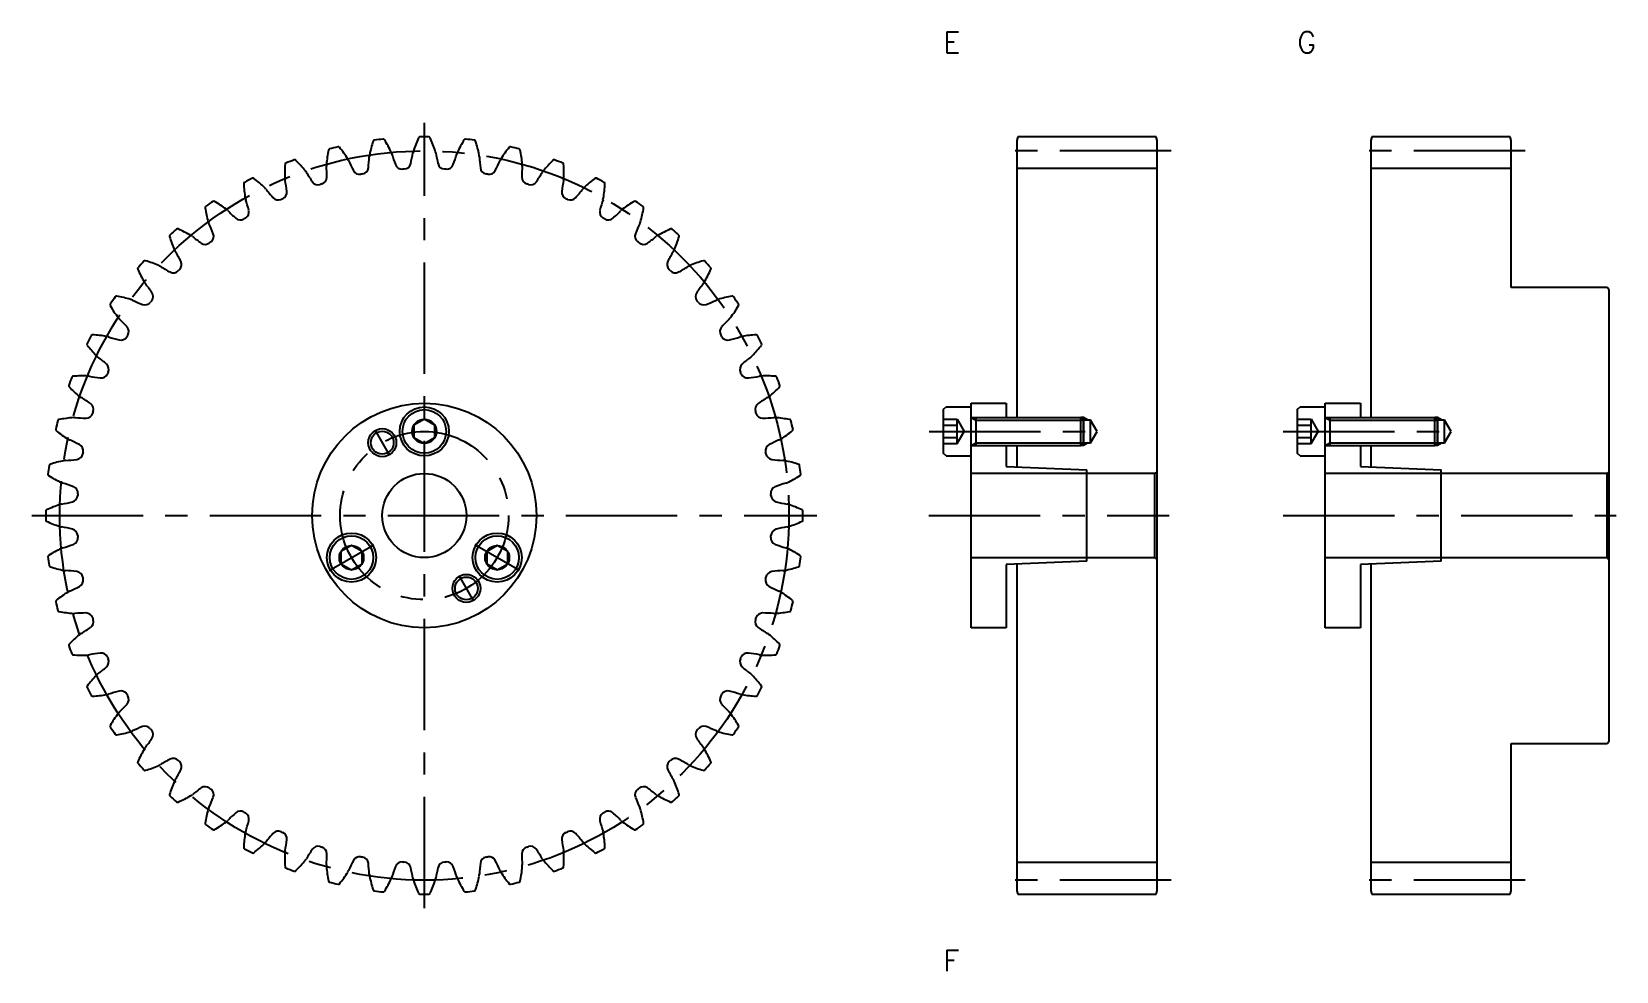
# Model space of a CAD drawing. Extents: x -2 to 224, y -18 to 264.
# Drawn here: x -2 to 224, y 130 to 264 of the extents above; entities that cross this region are included whole.
import ezdxf

# ---------------------------------------------------------------- set-up
doc = ezdxf.new("R2010")
doc.units = 0
doc.header["$LTSCALE"] = 0.5
doc.linetypes.add('CENTER', pattern=[50.8, 31.75, -6.35, 6.35, -6.35])
for name, color, linetype in [('MSM_CENTER', 1, 'CENTER'), ('MSM_CONTINUOUS', 7, 'CONTINUOUS'), ('MSM_NARROW', 5, 'CONTINUOUS'), ('MSM_PART_NUMBER', 7, 'CONTINUOUS')]:
    doc.layers.add(name, color=color, linetype=linetype)
doc.styles.get("Standard").update_dxf_attribs({"font": 'txt.shx', "height": 2, "bigfont": 'bigfont.shx'})

# ---------------------------------------------------------------- blocks, each defined once
blk = doc.blocks.new('*U3')
at = {"layer": 'MSM_PART_NUMBER'}
blk.add_text('F', height=3, dxfattribs=at).set_placement((128, 130))
blk = doc.blocks.new('*U8')
at = {"layer": 'MSM_PART_NUMBER'}
blk.add_text('E', height=3, dxfattribs=at).set_placement((128, 261))
blk = doc.blocks.new('*U9')
at = {"layer": 'MSM_PART_NUMBER'}
blk.add_text('G', height=3, dxfattribs=at).set_placement((178.5, 261))

msp = doc.modelspace()

# ---------------------------------------------------------------- linework, layer by layer
at = {"layer": 'MSM_CENTER'}
for p, q in [((54, 139), (54, 251)), ((160.5, 247), (136.5, 247)), ((211, 247), (187, 247)), ((46.95, 207.21), (49.05, 203.57)), ((126, 207), (150.51, 207)), ((176.5, 207), (201.01, 207)), ((-2, 195), (110, 195)), ((125.97, 195), (160.22, 195)), ((176.47, 195), (224, 195)), ((40.43, 187.16), (46.79, 190.84)), ((67.57, 187.16), (61.21, 190.84)), ((61.05, 182.79), (58.95, 186.43)), ((160.5, 143), (136.5, 143)), ((211, 143), (187, 143))]:
    msp.add_line(p, q, dxfattribs=at)
for radius in [52, 12]:
    msp.add_circle((54, 195), radius, dxfattribs=at)
at = {"layer": 'MSM_CONTINUOUS'}
for p, q in [((138.63, 249), (138.5, 248.5)), ((158.37, 249), (138.63, 249)), ((158.5, 248.5), (158.37, 249)), ((189.13, 249), (189, 248.5)), ((208.87, 249), (189.13, 249)), ((209, 248.5), (208.87, 249)), ((138.5, 248.5), (138.5, 209)), ((158.5, 141.5), (158.5, 248.5)), ((189, 248.5), (189, 209)), ((209, 227.5), (209, 248.5)), ((158.5, 244.5), (138.5, 244.5)), ((209, 244.5), (189, 244.5)), ((222.7, 227.5), (209, 227.5)), ((223, 227.2), (222.7, 227.5)), ((223, 162.8), (223, 227.2)), ((128, 210.1), (128.4, 210.5)), ((128.4, 210.5), (132, 210.5)), ((132, 179), (132, 211)), ((132, 211), (137, 211)), ((137, 211), (137, 209)), ((178.5, 210.1), (178.9, 210.5)), ((178.9, 210.5), (182.5, 210.5)), ((182.5, 179), (182.5, 211)), ((182.5, 211), (187.5, 211)), ((187.5, 211), (187.5, 209)), ((54, 208.73), (52.5, 207.87)), ((55.5, 207.87), (54, 208.73)), ((128, 210.1), (128, 203.9)), ((128, 208.73), (130, 208.73)), ((130, 208.73), (131, 207)), ((130, 205.27), (130, 208.73)), ((132, 209), (147.62, 209)), ((132.66, 209), (132.66, 205)), ((147.62, 205), (147.62, 209)), ((148, 208.62), (147.62, 209)), ((149, 208.62), (148, 208.62)), ((148, 205.38), (148, 208.62)), ((149.94, 207), (149, 208.62)), ((149, 205.38), (149, 208.62)), ((178.5, 210.1), (178.5, 203.9)), ((178.5, 208.73), (180.5, 208.73)), ((180.5, 208.73), (181.5, 207)), ((180.5, 205.27), (180.5, 208.73)), ((182.5, 209), (198.12, 209)), ((183.16, 209), (183.16, 205)), ((198.12, 205), (198.12, 209)), ((198.5, 208.62), (198.12, 209)), ((199.5, 208.62), (198.5, 208.62)), ((198.5, 205.38), (198.5, 208.62)), ((200.44, 207), (199.5, 208.62)), ((199.5, 205.38), (199.5, 208.62)), ((52.5, 207.87), (52.5, 206.13)), ((52.5, 206.13), (54, 205.27)), ((54, 205.27), (55.5, 206.13)), ((55.5, 206.13), (55.5, 207.87)), ((128, 207.87), (130, 207.87)), ((128, 206.13), (130, 206.13)), ((130, 205.27), (131, 207)), ((149, 205.38), (149.94, 207)), ((178.5, 207.87), (180.5, 207.87)), ((178.5, 206.13), (180.5, 206.13)), ((180.5, 205.27), (181.5, 207)), ((199.5, 205.38), (200.44, 207)), ((128, 205.27), (130, 205.27)), ((128.4, 203.5), (128, 203.9)), ((128.4, 203.5), (132, 203.5)), ((132, 205), (147.62, 205)), ((137, 205), (137, 202)), ((138.5, 205), (138.5, 201.93)), ((147.62, 205), (148, 205.38)), ((148, 205.38), (149, 205.38)), ((178.5, 205.27), (180.5, 205.27)), ((178.9, 203.5), (178.5, 203.9)), ((178.9, 203.5), (182.5, 203.5)), ((182.5, 205), (198.12, 205)), ((187.5, 205), (187.5, 202)), ((189, 205), (189, 201.93)), ((198.12, 205), (198.5, 205.38)), ((198.5, 205.38), (199.5, 205.38)), ((137, 202), (148.5, 201.5)), ((148.5, 188.5), (148.5, 201.5)), ((158.5, 201.3), (158.2, 201)), ((187.5, 202), (199, 201.5)), ((199, 188.5), (199, 201.5)), ((223, 201.3), (222.7, 201)), ((158.2, 201), (132, 201)), ((158.2, 189), (158.2, 201)), ((222.7, 201), (182.5, 201)), ((222.7, 189), (222.7, 201)), ((43.61, 190.73), (42.11, 189.87)), ((42.11, 189.87), (42.11, 188.13)), ((45.11, 189.87), (43.61, 190.73)), ((45.11, 188.13), (45.11, 189.87)), ((64.39, 190.73), (62.89, 189.87)), ((62.89, 189.87), (62.89, 188.13)), ((65.89, 189.87), (64.39, 190.73)), ((65.89, 188.13), (65.89, 189.87)), ((42.11, 188.13), (43.61, 187.27)), ((43.61, 187.27), (45.11, 188.13)), ((62.89, 188.13), (64.39, 187.27)), ((64.39, 187.27), (65.89, 188.13)), ((132, 189), (158.2, 189)), ((148.5, 188.5), (137, 188)), ((137, 188), (137, 179)), ((138.5, 188.07), (138.5, 141.5)), ((158.2, 189), (158.5, 188.7)), ((182.5, 189), (222.7, 189)), ((199, 188.5), (187.5, 188)), ((187.5, 188), (187.5, 179)), ((189, 188.07), (189, 141.5)), ((222.7, 189), (223, 188.7)), ((137, 179), (132, 179)), ((187.5, 179), (182.5, 179)), ((222.7, 162.5), (223, 162.8)), ((209, 141.5), (209, 162.5)), ((209, 162.5), (222.7, 162.5)), ((158.5, 145.5), (138.5, 145.5)), ((209, 145.5), (189, 145.5)), ((138.5, 141.5), (138.63, 141)), ((138.63, 141), (158.37, 141)), ((158.37, 141), (158.5, 141.5)), ((189, 141.5), (189.13, 141)), ((189.13, 141), (208.87, 141)), ((208.87, 141), (209, 141.5))]:
    msp.add_line(p, q, dxfattribs=at)
for centre, radius in [((54, 195), 16), ((54, 207), 3.5), ((54, 207), 3.1), ((54, 207), 1.73), ((48, 205.39), 1.62), ((54, 195), 6), ((43.61, 189), 3.5), ((64.39, 189), 3.5), ((43.61, 189), 3.1), ((43.61, 189), 1.73), ((64.39, 189), 3.1), ((64.39, 189), 1.73), ((60, 184.61), 1.62)]:
    msp.add_circle(centre, radius, dxfattribs=at)
for centre, radius, start, end in [((54, 195), 54, 96.2489, 97.5972), ((48.14, 248.48), 0.2, 31.9705, 96.2489), ((68.89, 241.54), 17.33, 154.9526, 161.7308), ((53.37, 248.8), 0.2, 90.6742, 154.9526), ((54, 195), 54, 89.3258, 90.6742), ((54.63, 248.8), 0.2, 25.0474, 89.3258), ((39.11, 241.54), 17.33, 18.2692, 25.0474), ((59.86, 248.48), 0.2, 83.7511, 148.0295), ((54, 195), 54, 82.4028, 83.7511), ((57.32, 243.75), 17.33, 168.7988, 175.5769), ((40.51, 247.08), 0.2, 104.5203, 168.7988), ((54, 195), 54, 103.172, 104.5203), ((41.74, 247.38), 0.2, 38.8935, 103.172), ((28.41, 236.63), 17.33, 32.1154, 38.8935), ((47.8, 246.08), 1.65, 168.6538, 177.5513), ((63.17, 243), 17.33, 161.8757, 168.6538), ((46.89, 248.33), 0.2, 97.5972, 161.8757), ((33.61, 239.41), 17.33, 25.1923, 31.9705), ((47.8, 246.08), 1.65, 16.2948, 25.1923), ((69.35, 252.39), 20.8, 196.309, 200.6659), ((31.85, 250.12), 20.8, 346.2572, 350.6141), ((54, 246.46), 1.65, 161.7308, 170.6282), ((54, 246.46), 1.65, 9.3718, 18.2692), ((76.15, 250.12), 20.8, 189.3859, 193.7428), ((38.65, 252.39), 20.8, 339.3341, 343.691), ((60.2, 246.08), 1.65, 154.8077, 163.7052), ((74.39, 239.41), 17.33, 148.0295, 154.8077), ((61.11, 248.33), 0.2, 18.1243, 82.4028), ((44.83, 243), 17.33, 11.3462, 18.1243), ((60.2, 246.08), 1.65, 2.4487, 11.3462), ((79.59, 236.63), 17.33, 141.1065, 147.8846), ((66.26, 247.38), 0.2, 76.828, 141.1065), ((54, 195), 54, 75.4797, 76.828), ((67.49, 247.08), 0.2, 11.2012, 75.4797), ((50.68, 243.75), 17.33, 4.4231, 11.2012), ((51.42, 243.8), 17.33, 175.7219, 182.5), ((34.33, 245.08), 0.2, 111.4434, 175.7219), ((54, 195), 54, 110.0951, 111.4434), ((35.52, 245.52), 0.2, 45.8166, 110.0951), ((23.57, 233.24), 17.33, 39.0385, 45.8166), ((35.75, 243.11), 1.65, 30.141, 39.0385), ((41.69, 244.96), 1.65, 175.5769, 184.4744), ((19.3, 243.22), 20.8, 0.1034, 4.4603), ((41.69, 244.96), 1.65, 23.2179, 32.1154), ((62.32, 253.82), 20.8, 203.232, 207.5889), ((44.77, 244.65), 1, 207.5889, 280.5311), ((45.02, 244.7), 1, 280.2381, 353.1803), ((25.36, 247.05), 20.8, 353.1803, 357.5372), ((50.82, 245.4), 1, 200.6659, 273.6081), ((54, 195), 49.5, 93.315, 93.608), ((51.08, 245.42), 1, 273.315, 346.2572), ((56.92, 245.42), 1, 193.7428, 266.685), ((54, 195), 49.5, 86.392, 86.685), ((57.18, 245.4), 1, 266.392, 339.3341), ((82.64, 247.05), 20.8, 182.4628, 186.8197), ((62.98, 244.7), 1, 186.8197, 259.7619), ((63.23, 244.65), 1, 259.4689, 332.4111), ((45.68, 253.82), 20.8, 332.4111, 336.768), ((66.31, 244.96), 1.65, 147.8846, 156.7821), ((88.7, 243.22), 20.8, 175.5397, 179.8966), ((66.31, 244.96), 1.65, 355.5256, 4.4231), ((72.25, 243.11), 1.65, 140.9615, 149.859), ((84.43, 233.24), 17.33, 134.1834, 140.9615), ((72.48, 245.52), 0.2, 69.9049, 134.1834), ((54, 195), 54, 68.5566, 69.9049), ((73.67, 245.08), 0.2, 4.2781, 68.5566), ((56.58, 243.8), 17.33, 357.5, 4.2781), ((28.44, 242.34), 0.2, 118.3665, 182.6449), ((45.55, 243.13), 17.33, 182.6449, 189.4231), ((54, 195), 54, 117.0182, 118.3665), ((29.56, 242.93), 0.2, 52.7397, 117.0182), ((19.19, 229.29), 17.33, 45.9615, 52.7397), ((35.75, 243.11), 1.65, 182.5, 191.3975), ((13.74, 238.68), 20.8, 7.0265, 11.3833), ((55.17, 254.39), 20.8, 210.1551, 214.512), ((38.85, 243.17), 1, 214.512, 287.4542), ((54, 195), 49.5, 107.1612, 107.4542), ((39.1, 243.25), 1, 287.1611, 0.1034), ((54, 195), 49.5, 100.2381, 100.5311), ((54, 195), 49.5, 79.4689, 79.7619), ((68.9, 243.25), 1, 179.8966, 252.8388), ((54, 195), 49.5, 72.5458, 72.8388), ((69.15, 243.17), 1, 252.5458, 325.488), ((52.83, 254.39), 20.8, 325.488, 329.8449), ((94.26, 238.68), 20.8, 168.6167, 172.9735), ((72.25, 243.11), 1.65, 348.6025, 357.5), ((88.81, 229.29), 17.33, 127.2603, 134.0385), ((78.44, 242.93), 0.2, 62.9818, 127.2602), ((54, 195), 54, 61.6335, 62.9818), ((62.45, 243.13), 17.33, 350.5769, 357.3551), ((79.56, 242.34), 0.2, 357.3551, 61.6335), ((54, 195), 54, 123.9412, 125.2895), ((23.96, 239.63), 0.2, 59.6628, 123.9412), ((15.31, 224.85), 17.33, 52.8846, 59.6628), ((30.09, 240.56), 1.65, 189.4231, 198.3205), ((8.77, 233.51), 20.8, 13.9495, 18.3064), ((30.09, 240.56), 1.65, 37.0641, 45.9615), ((48, 254.1), 20.8, 217.0782, 221.4351), ((33.16, 241), 1, 221.4351, 294.3773), ((54, 195), 49.5, 114.0843, 114.3773), ((33.39, 241.1), 1, 294.0842, 7.0265), ((74.61, 241.1), 1, 172.9735, 245.9157), ((54, 195), 49.5, 65.6227, 65.9157), ((74.84, 241), 1, 245.6227, 318.5649), ((60, 254.1), 20.8, 318.5649, 322.9218), ((77.91, 240.56), 1.65, 134.0385, 142.9359), ((99.23, 233.51), 20.8, 161.6936, 166.0505), ((77.91, 240.56), 1.65, 341.6795, 350.5769), ((92.69, 224.85), 17.33, 120.3372, 127.1154), ((84.04, 239.63), 0.2, 56.0588, 120.3371), ((54, 195), 54, 54.7105, 56.0588), ((22.92, 238.91), 0.2, 125.2895, 189.568), ((39.81, 241.76), 17.33, 189.568, 196.3462), ((24.77, 237.35), 1.65, 43.9871, 52.8846), ((40.92, 252.95), 20.8, 224.0013, 228.3582), ((27.76, 238.15), 1, 228.3582, 301.3004), ((54, 195), 49.5, 121.0074, 121.3003), ((27.99, 238.28), 1, 301.0073, 13.9496), ((80.01, 238.28), 1, 166.0505, 238.9927), ((54, 195), 49.5, 58.6997, 58.9926), ((80.24, 238.15), 1, 238.6997, 311.6418), ((67.08, 252.95), 20.8, 311.6418, 315.9987), ((83.23, 237.35), 1.65, 127.1154, 136.0129), ((68.19, 241.76), 17.33, 343.6538, 350.432), ((85.08, 238.91), 0.2, 350.432, 54.7105), ((54, 195), 54, 130.8643, 132.2126), ((18.8, 235.69), 0.2, 66.5858, 130.8643), ((11.99, 219.96), 17.33, 59.8077, 66.5858), ((24.77, 237.35), 1.65, 196.3462, 205.2436), ((4.46, 227.78), 20.8, 20.8726, 25.2295), ((22.96, 234.83), 1, 307.9304, 20.8726), ((85.04, 234.83), 1, 159.1274, 232.0696), ((103.54, 227.78), 20.8, 154.7705, 159.1274), ((83.23, 237.35), 1.65, 334.7564, 343.6539), ((96.01, 219.96), 17.33, 113.4142, 120.1923), ((89.2, 235.69), 0.2, 49.1357, 113.4142), ((54, 195), 54, 47.7874, 49.1357), ((17.85, 234.85), 0.2, 132.2126, 196.4911), ((34.28, 239.71), 17.33, 196.4911, 203.2692), ((19.88, 233.52), 1.65, 203.2692, 212.1667), ((19.88, 233.52), 1.65, 50.9102, 59.8077), ((34.03, 250.95), 20.8, 230.9244, 235.2812), ((22.75, 234.67), 1, 235.2812, 308.2234), ((54, 195), 49.5, 127.9304, 128.2234), ((54, 195), 49.5, 51.7766, 52.0696), ((85.25, 234.67), 1, 231.7766, 304.7188), ((73.97, 250.95), 20.8, 304.7188, 309.0756), ((88.12, 233.52), 1.65, 120.1923, 129.0898), ((88.12, 233.52), 1.65, 327.8333, 336.7308), ((73.72, 239.71), 17.33, 336.7308, 343.5089), ((90.15, 234.85), 0.2, 343.5089, 47.7874), ((54, 195), 54, 137.7874, 139.1357), ((14.15, 231.15), 0.2, 73.5089, 137.7874), ((9.29, 214.72), 17.33, 66.7308, 73.5089), ((15.48, 229.12), 1.65, 57.8333, 66.7308), ((27.43, 248.13), 20.8, 237.8474, 242.2043), ((0.87, 221.57), 20.8, 27.7957, 32.1526), ((18.38, 230.8), 1, 314.8534, 27.7957), ((89.62, 230.8), 1, 152.2043, 225.1465), ((107.13, 221.57), 20.8, 147.8474, 152.2043), ((80.57, 248.13), 20.8, 297.7957, 302.1526), ((92.52, 229.12), 1.65, 113.2692, 122.1667), ((98.71, 214.72), 17.33, 106.4911, 113.2692), ((93.85, 231.15), 0.2, 42.2126, 106.4911), ((54, 195), 54, 40.8643, 42.2126), ((13.31, 230.2), 0.2, 139.1357, 203.4142), ((29.04, 237.01), 17.33, 203.4142, 210.1923), ((15.48, 229.12), 1.65, 210.1923, 219.0898), ((18.2, 230.62), 1, 242.2043, 315.1465), ((54, 195), 49.5, 134.8535, 135.1465), ((54, 195), 49.5, 44.8535, 45.1465), ((89.8, 230.62), 1, 224.8535, 297.7957), ((92.52, 229.12), 1.65, 320.9102, 329.8077), ((78.96, 237.01), 17.33, 329.8077, 336.5858), ((94.69, 230.2), 0.2, 336.5858, 40.8643), ((54, 195), 54, 144.7105, 146.0588), ((10.09, 226.08), 0.2, 80.432, 144.7105), ((7.24, 209.19), 17.33, 73.6538, 80.432), ((-1.95, 214.97), 20.8, 34.7188, 39.0756), ((14.33, 226.25), 1, 321.7765, 34.7188), ((93.67, 226.25), 1, 145.2812, 218.2234), ((109.95, 214.97), 20.8, 140.9244, 145.2812), ((100.76, 209.19), 17.33, 99.568, 106.3462), ((97.91, 226.08), 0.2, 35.2895, 99.568), ((54, 195), 54, 33.9412, 35.2895), ((9.37, 225.04), 0.2, 146.0588, 210.3372), ((24.15, 233.69), 17.33, 210.3372, 217.1154), ((11.65, 224.23), 1.65, 64.7564, 73.6538), ((21.22, 244.54), 20.8, 244.7705, 249.1274), ((14.17, 226.04), 1, 249.1274, 322.0696), ((54, 195), 49.5, 141.7766, 142.0696), ((54, 195), 49.5, 37.9304, 38.2234), ((93.83, 226.04), 1, 217.9304, 290.8726), ((86.78, 244.54), 20.8, 290.8726, 295.2295), ((96.35, 224.23), 1.65, 106.3461, 115.2436), ((83.85, 233.69), 17.33, 322.8846, 329.6628), ((98.63, 225.04), 0.2, 329.6628, 33.9412), ((11.65, 224.23), 1.65, 217.1154, 226.0129), ((-3.95, 208.08), 20.8, 41.6418, 45.9987), ((10.85, 221.24), 1, 328.6996, 41.6419), ((97.15, 221.24), 1, 138.3582, 211.3004), ((111.95, 208.08), 20.8, 134.0013, 138.3582), ((96.35, 224.23), 1.65, 313.9871, 322.8846), ((6.07, 219.44), 0.2, 152.9818, 217.2603), ((54, 195), 54, 151.6335, 152.9818), ((19.71, 229.81), 17.33, 217.2603, 224.0385), ((6.66, 220.56), 0.2, 87.3551, 151.6335), ((5.87, 203.45), 17.33, 80.5769, 87.3551), ((8.44, 218.91), 1.65, 71.6795, 80.5769), ((15.49, 240.23), 20.8, 251.6936, 256.0505), ((10.72, 221.01), 1, 256.0505, 328.9927), ((54, 195), 49.5, 148.6997, 148.9926), ((54, 195), 49.5, 31.0074, 31.3003), ((97.28, 221.01), 1, 211.0074, 283.9495), ((92.51, 240.23), 20.8, 283.9495, 288.3064), ((99.56, 218.91), 1.65, 99.4231, 108.3205), ((102.13, 203.45), 17.33, 92.6449, 99.4231), ((88.29, 229.81), 17.33, 315.9615, 322.7397), ((101.34, 220.56), 0.2, 28.3665, 92.6449), ((54, 195), 54, 27.0182, 28.3665), ((101.93, 219.44), 0.2, 322.7397, 27.0182), ((8.44, 218.91), 1.65, 224.0385, 232.9359), ((-5.1, 201), 20.8, 48.5649, 52.9218), ((113.1, 201), 20.8, 127.0782, 131.4351), ((99.56, 218.91), 1.65, 307.0641, 315.9615), ((54, 195), 54, 158.5566, 159.9049), ((3.92, 214.67), 0.2, 94.2781, 158.5566), ((5.2, 197.58), 17.33, 87.5, 94.2781), ((5.89, 213.25), 1.65, 78.6025, 87.5), ((10.32, 235.26), 20.8, 258.6167, 262.9735), ((7.9, 215.61), 1, 262.9735, 335.9158), ((8, 215.84), 1, 335.6227, 48.5649), ((54, 195), 49.5, 155.6227, 155.9157), ((100, 215.84), 1, 131.4351, 204.3772), ((54, 195), 49.5, 24.0843, 24.3773), ((100.1, 215.61), 1, 204.0843, 277.0265), ((97.68, 235.26), 20.8, 277.0265, 281.3833), ((102.11, 213.25), 1.65, 92.5, 101.3975), ((102.8, 197.58), 17.33, 85.7219, 92.5), ((104.08, 214.67), 0.2, 21.4434, 85.7219), ((54, 195), 54, 20.0951, 21.4434), ((3.48, 213.48), 0.2, 159.9049, 224.1834), ((15.76, 225.43), 17.33, 224.1834, 230.9615), ((92.24, 225.43), 17.33, 309.0385, 315.8166), ((104.52, 213.48), 0.2, 315.8166, 20.0951), ((5.89, 213.25), 1.65, 230.9615, 239.859), ((-5.39, 193.83), 20.8, 55.488, 59.8449), ((5.83, 210.15), 1, 342.5458, 55.488), ((102.17, 210.15), 1, 124.512, 197.4542), ((113.39, 193.83), 20.8, 120.1551, 124.512), ((102.11, 213.25), 1.65, 300.141, 309.0385), ((54, 195), 54, 165.4797, 166.828), ((1.92, 208.49), 0.2, 101.2012, 165.4797), ((5.25, 191.68), 17.33, 94.4231, 101.2012), ((4.04, 207.31), 1.65, 85.5256, 94.4231), ((5.78, 229.7), 20.8, 265.5397, 269.8966), ((5.75, 209.9), 1, 269.8966, 342.8388), ((54, 195), 49.5, 162.5458, 162.8388), ((54, 195), 49.5, 17.1612, 17.4542), ((102.25, 209.9), 1, 197.1612, 270.1034), ((102.22, 229.7), 20.8, 270.1034, 274.4603), ((103.96, 207.31), 1.65, 85.5769, 94.4744), ((102.75, 191.68), 17.33, 78.7988, 85.5769), ((106.08, 208.49), 0.2, 14.5203, 78.7987), ((54, 195), 54, 13.172, 14.5203), ((1.62, 207.26), 0.2, 166.828, 231.1065), ((12.37, 220.59), 17.33, 231.1065, 237.8846), ((4.04, 207.31), 1.65, 237.8846, 246.7821), ((-4.82, 186.68), 20.8, 62.4111, 66.768), ((112.82, 186.68), 20.8, 113.232, 117.5889), ((103.96, 207.31), 1.65, 293.2179, 302.1154), ((95.63, 220.59), 17.33, 302.1154, 308.8935), ((106.38, 207.26), 0.2, 308.8935, 13.172), ((4.3, 203.98), 1, 276.8197, 349.7619), ((4.35, 204.23), 1, 349.4688, 62.4111), ((54, 195), 49.5, 169.4689, 169.7619), ((103.65, 204.23), 1, 117.5889, 190.5311), ((54, 195), 49.5, 10.2381, 10.5311), ((103.7, 203.98), 1, 190.2381, 263.1803), ((54, 195), 54, 172.4028, 173.7511), ((0.67, 202.11), 0.2, 108.1243, 172.4028), ((6, 185.83), 17.33, 101.3462, 108.1243), ((2.92, 201.2), 1.65, 92.4487, 101.3462), ((1.95, 223.64), 20.8, 272.4628, 276.8197), ((106.05, 223.64), 20.8, 263.1803, 267.5372), ((105.08, 201.2), 1.65, 78.6538, 87.5513), ((102, 185.83), 17.33, 71.8757, 78.6538), ((107.33, 202.11), 0.2, 7.5972, 71.8756), ((54, 195), 54, 6.2489, 7.5972), ((0.52, 200.86), 0.2, 173.7511, 238.0295), ((9.59, 215.39), 17.33, 238.0295, 244.8077), ((2.92, 201.2), 1.65, 244.8077, 253.7052), ((-3.39, 179.65), 20.8, 69.3341, 73.691), ((3.6, 198.18), 1, 356.392, 69.3342), ((104.4, 198.18), 1, 110.6659, 183.608), ((111.39, 179.65), 20.8, 106.309, 110.6659), ((105.08, 201.2), 1.65, 286.2948, 295.1923), ((98.41, 215.39), 17.33, 295.1923, 301.9705), ((107.48, 200.86), 0.2, 301.9705, 6.2489), ((2.54, 195), 1.65, 99.3718, 108.2692), ((-1.12, 217.15), 20.8, 279.3859, 283.7428), ((3.58, 197.92), 1, 283.7428, 356.685), ((54, 195), 49.5, 176.392, 176.685), ((54, 195), 49.5, 3.315, 3.608), ((104.42, 197.92), 1, 183.315, 256.2572), ((109.12, 217.15), 20.8, 256.2572, 260.6141), ((105.46, 195), 1.65, 71.7308, 80.6282), ((0.2, 195.63), 0.2, 115.0474, 179.3258), ((54, 195), 54, 179.3258, 180.6742), ((0.2, 194.37), 0.2, 180.6742, 244.9526), ((7.46, 180.11), 17.33, 108.2692, 115.0474), ((100.54, 180.11), 17.33, 64.9526, 71.7308), ((107.8, 195.63), 0.2, 0.6742, 64.9526), ((107.8, 194.37), 0.2, 295.0474, 359.3258), ((54, 195), 54, 359.3258, 0.6742), ((7.46, 209.89), 17.33, 244.9526, 251.7308), ((2.54, 195), 1.65, 251.7308, 260.6282), ((-1.12, 172.85), 20.8, 76.2572, 80.6141), ((3.58, 192.08), 1, 3.315, 76.2572), ((54, 195), 49.5, 183.315, 183.608), ((54, 195), 49.5, 356.392, 356.685), ((104.42, 192.08), 1, 103.7428, 176.6849), ((109.12, 172.85), 20.8, 99.3859, 103.7428), ((105.46, 195), 1.65, 279.3718, 288.2692), ((100.54, 209.89), 17.33, 288.2692, 295.0474), ((9.59, 174.61), 17.33, 115.1923, 121.9705), ((2.92, 188.8), 1.65, 106.2948, 115.1923), ((-3.39, 210.35), 20.8, 286.309, 290.6659), ((3.6, 191.82), 1, 290.6659, 3.6081), ((104.4, 191.82), 1, 176.392, 249.3342), ((111.39, 210.35), 20.8, 249.3341, 253.691), ((105.08, 188.8), 1.65, 64.8077, 73.7052), ((98.41, 174.61), 17.33, 58.0295, 64.8077), ((0.52, 189.14), 0.2, 121.9705, 186.2489), ((54, 195), 54, 186.2489, 187.5972), ((0.67, 187.89), 0.2, 187.5972, 251.8757), ((6, 204.17), 17.33, 251.8757, 258.6538), ((102, 204.17), 17.33, 281.3462, 288.1243), ((107.33, 187.89), 0.2, 288.1243, 352.4028), ((54, 195), 54, 352.4028, 353.7511), ((107.48, 189.14), 0.2, 353.7511, 58.0295), ((2.92, 188.8), 1.65, 258.6538, 267.5513), ((1.95, 166.36), 20.8, 83.1803, 87.5372), ((4.3, 186.02), 1, 10.2381, 83.1803), ((4.35, 185.77), 1, 297.5889, 10.5311), ((54, 195), 49.5, 190.2381, 190.5311), ((103.65, 185.77), 1, 169.4689, 242.4111), ((54, 195), 49.5, 349.4689, 349.7619), ((103.7, 186.02), 1, 96.8197, 169.7619), ((106.05, 166.36), 20.8, 92.4628, 96.8197), ((105.08, 188.8), 1.65, 272.4487, 281.3462), ((12.37, 169.41), 17.33, 122.1154, 128.8935), ((4.04, 182.69), 1.65, 113.2179, 122.1154), ((-4.82, 203.32), 20.8, 293.232, 297.5889), ((112.82, 203.32), 20.8, 242.4111, 246.768), ((103.96, 182.69), 1.65, 57.8846, 66.7821), ((95.63, 169.41), 17.33, 51.1065, 57.8846), ((1.62, 182.74), 0.2, 128.8935, 193.172), ((54, 195), 54, 193.172, 194.5203), ((1.92, 181.51), 0.2, 194.5203, 258.7988), ((5.25, 198.32), 17.33, 258.7988, 265.5769), ((4.04, 182.69), 1.65, 265.5769, 274.4744), ((5.78, 160.3), 20.8, 90.1034, 94.4603), ((5.75, 180.1), 1, 17.1612, 90.1034), ((102.25, 180.1), 1, 89.8966, 162.8388), ((102.22, 160.3), 20.8, 85.5397, 89.8966), ((103.96, 182.69), 1.65, 265.5256, 274.4231), ((102.75, 198.32), 17.33, 274.4231, 281.2012), ((106.08, 181.51), 0.2, 281.2012, 345.48), ((54, 195), 54, 345.4797, 346.828), ((106.38, 182.74), 0.2, 346.828, 51.1064), ((-5.39, 196.17), 20.8, 300.1551, 304.512), ((5.83, 179.85), 1, 304.512, 17.4542), ((54, 195), 49.5, 197.1612, 197.4542), ((102.17, 179.85), 1, 162.5458, 235.488), ((54, 195), 49.5, 342.5458, 342.8388), ((113.39, 196.17), 20.8, 235.488, 239.8449), ((3.48, 176.52), 0.2, 135.8166, 200.0951), ((54, 195), 54, 200.0951, 201.4434), ((15.76, 164.57), 17.33, 129.0385, 135.8166), ((5.89, 176.75), 1.65, 120.141, 129.0385), ((102.11, 176.75), 1.65, 50.9615, 59.859), ((92.24, 164.57), 17.33, 44.1834, 50.9615), ((54, 195), 54, 338.5566, 339.9049), ((104.52, 176.52), 0.2, 339.9049, 44.1834), ((3.92, 175.33), 0.2, 201.4434, 265.7219), ((5.2, 192.42), 17.33, 265.7219, 272.5), ((5.89, 176.75), 1.65, 272.5, 281.3975), ((10.32, 154.74), 20.8, 97.0265, 101.3833), ((7.9, 174.39), 1, 24.0843, 97.0265), ((8, 174.16), 1, 311.4351, 24.3773), ((54, 195), 49.5, 204.0843, 204.3773), ((100, 174.16), 1, 155.6227, 228.5649), ((54, 195), 49.5, 335.6227, 335.9157), ((100.1, 174.39), 1, 82.9735, 155.9157), ((97.68, 154.74), 20.8, 78.6167, 82.9735), ((102.11, 176.75), 1.65, 258.6025, 267.5), ((102.8, 192.42), 17.33, 267.5, 274.2781), ((104.08, 175.33), 0.2, 274.2781, 338.5569), ((19.71, 160.19), 17.33, 135.9615, 142.7397), ((8.44, 171.09), 1.65, 127.0641, 135.9615), ((-5.1, 189), 20.8, 307.0782, 311.4351), ((113.1, 189), 20.8, 228.5649, 232.9218), ((99.56, 171.09), 1.65, 44.0385, 52.9359), ((88.29, 160.19), 17.33, 37.2603, 44.0385), ((6.07, 170.56), 0.2, 142.7397, 207.0182), ((54, 195), 54, 207.0182, 208.3665), ((8.44, 171.09), 1.65, 279.4231, 288.3205), ((15.49, 149.77), 20.8, 103.9495, 108.3064), ((10.72, 168.99), 1, 31.0074, 103.9496), ((54, 195), 49.5, 211.0074, 211.3003), ((54, 195), 49.5, 328.6997, 328.9926), ((97.28, 168.99), 1, 76.0505, 148.9926), ((92.51, 149.77), 20.8, 71.6936, 76.0505), ((99.56, 171.09), 1.65, 251.6795, 260.5769), ((54, 195), 54, 331.6335, 332.9818), ((101.93, 170.56), 0.2, 332.9818, 37.2602), ((6.66, 169.44), 0.2, 208.3665, 272.6449), ((5.87, 186.55), 17.33, 272.6449, 279.4231), ((-3.95, 181.92), 20.8, 314.0013, 318.3582), ((10.85, 168.76), 1, 318.3582, 31.3004), ((97.15, 168.76), 1, 148.6997, 221.6419), ((111.95, 181.92), 20.8, 221.6418, 225.9987), ((102.13, 186.55), 17.33, 260.5769, 267.3551), ((101.34, 169.44), 0.2, 267.3551, 331.6338), ((9.37, 164.96), 0.2, 149.6628, 213.9412), ((24.15, 156.31), 17.33, 142.8846, 149.6628), ((11.65, 165.77), 1.65, 133.9871, 142.8846), ((96.35, 165.77), 1.65, 37.1154, 46.0129), ((83.85, 156.31), 17.33, 30.3372, 37.1154), ((98.63, 164.96), 0.2, 326.0588, 30.3372), ((54, 195), 54, 213.9412, 215.2895), ((10.09, 163.92), 0.2, 215.2895, 279.568), ((7.24, 180.81), 17.33, 279.568, 286.3462), ((11.65, 165.77), 1.65, 286.3462, 295.2436), ((21.22, 145.46), 20.8, 110.8726, 115.2295), ((14.17, 163.96), 1, 37.9304, 110.8726), ((-1.95, 175.03), 20.8, 320.9244, 325.2812), ((54, 195), 49.5, 217.9304, 218.2234), ((14.33, 163.75), 1, 325.2812, 38.2234), ((93.67, 163.75), 1, 141.7766, 214.7188), ((109.95, 175.03), 20.8, 214.7188, 219.0756), ((54, 195), 49.5, 321.7766, 322.0696), ((93.83, 163.96), 1, 69.1274, 142.0696), ((86.78, 145.46), 20.8, 64.7705, 69.1274), ((96.35, 165.77), 1.65, 244.7564, 253.6538), ((100.76, 180.81), 17.33, 253.6538, 260.432), ((97.91, 163.92), 0.2, 260.432, 324.7105), ((54, 195), 54, 324.7105, 326.0588), ((29.04, 152.99), 17.33, 149.8077, 156.5858), ((15.48, 160.88), 1.65, 140.9102, 149.8077), ((92.52, 160.88), 1.65, 30.1923, 39.0898), ((78.96, 152.99), 17.33, 23.4142, 30.1923), ((13.31, 159.8), 0.2, 156.5858, 220.8643), ((54, 195), 54, 220.8643, 222.2126), ((14.15, 158.85), 0.2, 222.2126, 286.4911), ((9.29, 175.28), 17.33, 286.4911, 293.2692), ((15.48, 160.88), 1.65, 293.2692, 302.1667), ((27.43, 141.87), 20.8, 117.7957, 122.1526), ((18.2, 159.38), 1, 44.8535, 117.7957), ((0.87, 168.43), 20.8, 327.8474, 332.2043), ((54, 195), 49.5, 224.8535, 225.1465), ((18.38, 159.2), 1, 332.2043, 45.1465), ((89.62, 159.2), 1, 134.8535, 207.7957), ((107.13, 168.43), 20.8, 207.7957, 212.1526), ((54, 195), 49.5, 314.8535, 315.1465), ((89.8, 159.38), 1, 62.2043, 135.1465), ((80.57, 141.87), 20.8, 57.8474, 62.2043), ((92.52, 160.88), 1.65, 237.8333, 246.7308), ((98.71, 175.28), 17.33, 246.7308, 253.5089), ((93.85, 158.85), 0.2, 253.5089, 317.7874), ((54, 195), 54, 317.7874, 319.1357), ((94.69, 159.8), 0.2, 319.1357, 23.4142), ((34.28, 150.29), 17.33, 156.7308, 163.5089), ((19.88, 156.48), 1.65, 147.8333, 156.7308), ((34.03, 139.05), 20.8, 124.7188, 129.0756), ((22.75, 155.33), 1, 51.7766, 124.7188), ((54, 195), 49.5, 231.7766, 232.0696), ((22.96, 155.17), 1, 339.1274, 52.0696), ((85.04, 155.17), 1, 127.9304, 200.8726), ((54, 195), 49.5, 307.9304, 308.2234), ((85.25, 155.33), 1, 55.2812, 128.2234), ((73.97, 139.05), 20.8, 50.9244, 55.2812), ((88.12, 156.48), 1.65, 23.2692, 32.1667), ((73.72, 150.29), 17.33, 16.4911, 23.2692), ((17.85, 155.15), 0.2, 163.5089, 227.7874), ((54, 195), 54, 227.7874, 229.1357), ((18.8, 154.31), 0.2, 229.1357, 293.4142), ((11.99, 170.04), 17.33, 293.4142, 300.1923), ((19.88, 156.48), 1.65, 300.1923, 309.0898), ((4.46, 162.22), 20.8, 334.7705, 339.1274), ((103.54, 162.22), 20.8, 200.8726, 205.2295), ((88.12, 156.48), 1.65, 230.9102, 239.8077), ((96.01, 170.04), 17.33, 239.8077, 246.5858), ((89.2, 154.31), 0.2, 246.5858, 310.8643), ((54, 195), 54, 310.8643, 312.2126), ((90.15, 155.15), 0.2, 312.2126, 16.491), ((39.81, 148.24), 17.33, 163.6538, 170.432), ((24.77, 152.65), 1.65, 154.7564, 163.6538), ((24.77, 152.65), 1.65, 307.1154, 316.0129), ((40.92, 137.05), 20.8, 131.6418, 135.9987), ((27.76, 151.85), 1, 58.6997, 131.6419), ((54, 195), 49.5, 238.6997, 238.9926), ((27.99, 151.72), 1, 346.0505, 58.9927), ((8.77, 156.49), 20.8, 341.6936, 346.0505), ((80.01, 151.72), 1, 121.0073, 193.9495), ((99.23, 156.49), 20.8, 193.9495, 198.3064), ((54, 195), 49.5, 301.0074, 301.3003), ((80.24, 151.85), 1, 48.3582, 121.3004), ((67.08, 137.05), 20.8, 44.0013, 48.3582), ((83.23, 152.65), 1.65, 223.9871, 232.8846), ((83.23, 152.65), 1.65, 16.3462, 25.2436), ((68.19, 148.24), 17.33, 9.568, 16.3462), ((22.92, 151.09), 0.2, 170.432, 234.7105), ((54, 195), 54, 234.7105, 236.0588), ((23.96, 150.37), 0.2, 236.0588, 300.3372), ((15.31, 165.15), 17.33, 300.3372, 307.1154), ((45.55, 146.87), 17.33, 170.5769, 177.3551), ((30.09, 149.44), 1.65, 161.6795, 170.5769), ((48, 135.9), 20.8, 138.5649, 142.9218), ((33.16, 149), 1, 65.6227, 138.5649), ((54, 195), 49.5, 245.6227, 245.9157), ((33.39, 148.9), 1, 352.9735, 65.9157), ((74.61, 148.9), 1, 114.0843, 187.0265), ((54, 195), 49.5, 294.0843, 294.3773), ((74.84, 149), 1, 41.4351, 114.3773), ((60, 135.9), 20.8, 37.0782, 41.4351), ((77.91, 149.44), 1.65, 9.4231, 18.3205), ((62.45, 146.87), 17.33, 2.6449, 9.4231), ((92.69, 165.15), 17.33, 232.8846, 239.6628), ((84.04, 150.37), 0.2, 239.6628, 303.9415), ((54, 195), 54, 303.9412, 305.2895), ((85.08, 151.09), 0.2, 305.2895, 9.5679), ((28.44, 147.66), 0.2, 177.3551, 241.6335), ((54, 195), 54, 241.6335, 242.9818), ((29.56, 147.07), 0.2, 242.9818, 307.2603), ((19.19, 160.71), 17.33, 307.2603, 314.0385), ((30.09, 149.44), 1.65, 314.0385, 322.9359), ((51.42, 146.2), 17.33, 177.5, 184.2781), ((35.75, 146.89), 1.65, 168.6025, 177.5), ((13.74, 151.32), 20.8, 348.6167, 352.9735), ((55.17, 135.61), 20.8, 145.488, 149.8449), ((38.85, 146.83), 1, 72.5458, 145.488), ((54, 195), 49.5, 252.5458, 252.8388), ((39.1, 146.75), 1, 359.8966, 72.8388), ((68.9, 146.75), 1, 107.1612, 180.1034), ((54, 195), 49.5, 287.1612, 287.4542), ((69.15, 146.83), 1, 34.512, 107.4542), ((52.83, 135.61), 20.8, 30.1551, 34.512), ((94.26, 151.32), 20.8, 187.0265, 191.3833), ((72.25, 146.89), 1.65, 2.5, 11.3975), ((56.58, 146.2), 17.33, 355.7219, 2.5), ((77.91, 149.44), 1.65, 217.0641, 225.9615), ((88.81, 160.71), 17.33, 225.9615, 232.7397), ((78.44, 147.07), 0.2, 232.7397, 297.0184), ((54, 195), 54, 297.0182, 298.3665), ((79.56, 147.66), 0.2, 298.3665, 2.6448), ((34.33, 144.92), 0.2, 184.2781, 248.5566), ((54, 195), 54, 248.5566, 249.9049), ((23.57, 156.76), 17.33, 314.1834, 320.9615), ((35.75, 146.89), 1.65, 320.9615, 329.859), ((41.69, 145.04), 1.65, 175.5256, 184.4231), ((19.3, 146.78), 20.8, 355.5397, 359.8966), ((57.32, 146.25), 17.33, 184.4231, 191.2012), ((62.32, 136.18), 20.8, 152.4111, 156.768), ((44.77, 145.35), 1, 79.4689, 152.4111), ((54, 195), 49.5, 259.4689, 259.7619), ((45.02, 145.3), 1, 6.8197, 79.7619), ((25.36, 142.95), 20.8, 2.4628, 6.8197), ((69.35, 137.61), 20.8, 159.3341, 163.691), ((50.82, 144.6), 1, 86.392, 159.3342), ((54, 195), 49.5, 266.392, 266.685), ((51.08, 144.58), 1, 13.7428, 86.685), ((31.85, 139.88), 20.8, 9.3859, 13.7428), ((76.15, 139.88), 20.8, 166.2572, 170.6141), ((56.92, 144.58), 1, 93.315, 166.2572), ((54, 195), 49.5, 273.315, 273.608), ((57.18, 144.6), 1, 20.6659, 93.6081), ((38.65, 137.61), 20.8, 16.309, 20.6659), ((82.64, 142.95), 20.8, 173.1803, 177.5372), ((62.98, 145.3), 1, 100.2381, 173.1803), ((54, 195), 49.5, 280.2381, 280.5311), ((63.23, 145.35), 1, 27.5889, 100.5311), ((45.68, 136.18), 20.8, 23.232, 27.5889), ((50.68, 146.25), 17.33, 348.7988, 355.5769), ((88.7, 146.78), 20.8, 180.1034, 184.4603), ((66.31, 145.04), 1.65, 355.5769, 4.4744), ((72.25, 146.89), 1.65, 210.141, 219.0385), ((84.43, 156.76), 17.33, 219.0385, 225.8166), ((54, 195), 54, 290.0951, 291.4434), ((73.67, 144.92), 0.2, 291.4434, 355.7219), ((35.52, 144.48), 0.2, 249.9049, 314.1834), ((40.51, 142.92), 0.2, 191.2012, 255.4797), ((54, 195), 54, 255.4797, 256.828), ((41.74, 142.62), 0.2, 256.828, 321.1065), ((28.41, 153.37), 17.33, 321.1065, 327.8846), ((41.69, 145.04), 1.65, 327.8846, 336.7821), ((47.8, 143.92), 1.65, 182.4487, 191.3462), ((63.17, 147), 17.33, 191.3462, 198.1243), ((33.61, 150.59), 17.33, 328.0295, 334.8077), ((47.8, 143.92), 1.65, 334.8077, 343.7052), ((54, 143.54), 1.65, 189.3718, 198.2692), ((68.89, 148.46), 17.33, 198.2692, 205.0474), ((39.11, 148.46), 17.33, 334.9526, 341.7308), ((54, 143.54), 1.65, 341.7308, 350.6282), ((60.2, 143.92), 1.65, 196.2948, 205.1923), ((74.39, 150.59), 17.33, 205.1923, 211.9705), ((44.83, 147), 17.33, 341.8757, 348.6538), ((60.2, 143.92), 1.65, 348.6538, 357.5513), ((66.31, 145.04), 1.65, 203.2179, 212.1154), ((79.59, 153.37), 17.33, 212.1154, 218.8935), ((66.26, 142.62), 0.2, 218.8935, 283.1723), ((54, 195), 54, 283.172, 284.5203), ((67.49, 142.92), 0.2, 284.5203, 348.7988), ((72.48, 144.48), 0.2, 225.8166, 290.0953), ((46.89, 141.67), 0.2, 198.1243, 262.403), ((54, 195), 54, 262.4028, 263.7511), ((48.14, 141.52), 0.2, 263.7511, 328.0295), ((53.37, 141.2), 0.2, 205.0474, 269.3261), ((54, 195), 54, 269.3258, 270.6742), ((54.63, 141.2), 0.2, 270.6742, 334.9526), ((59.86, 141.52), 0.2, 211.9705, 276.2492), ((54, 195), 54, 276.2489, 277.5972), ((61.11, 141.67), 0.2, 277.5972, 341.8757)]:
    msp.add_arc(centre, radius, start, end, dxfattribs=at)
at = {"layer": 'MSM_NARROW'}
for p, q in [((132, 209), (132.66, 208.62)), ((132.66, 208.62), (148, 208.62)), ((148, 209), (147.62, 209)), ((148, 209), (148, 205)), ((148.66, 208.62), (148, 209)), ((182.5, 209), (183.16, 208.62)), ((183.16, 208.62), (198.5, 208.62)), ((198.5, 209), (198.12, 209)), ((198.5, 209), (198.5, 205)), ((199.16, 208.62), (198.5, 209)), ((132, 205), (132.66, 205.38)), ((132.66, 205.38), (148, 205.38)), ((148, 205), (147.62, 205)), ((148.66, 205.38), (148, 205)), ((182.5, 205), (183.16, 205.38)), ((183.16, 205.38), (198.5, 205.38)), ((198.5, 205), (198.12, 205)), ((199.16, 205.38), (198.5, 205))]:
    msp.add_line(p, q, dxfattribs=at)
for centre in [(48, 205.39), (60, 184.61)]:
    msp.add_circle(centre, 2, dxfattribs=at)

# ---------------------------------------------------------------- block references
at = {"layer": 'MSM_CONTINUOUS'}
for name in ['*U8', '*U9', '*U3']:
    msp.add_blockref(name, (0, 0), dxfattribs=at)

doc.saveas('drawing.dxf')
